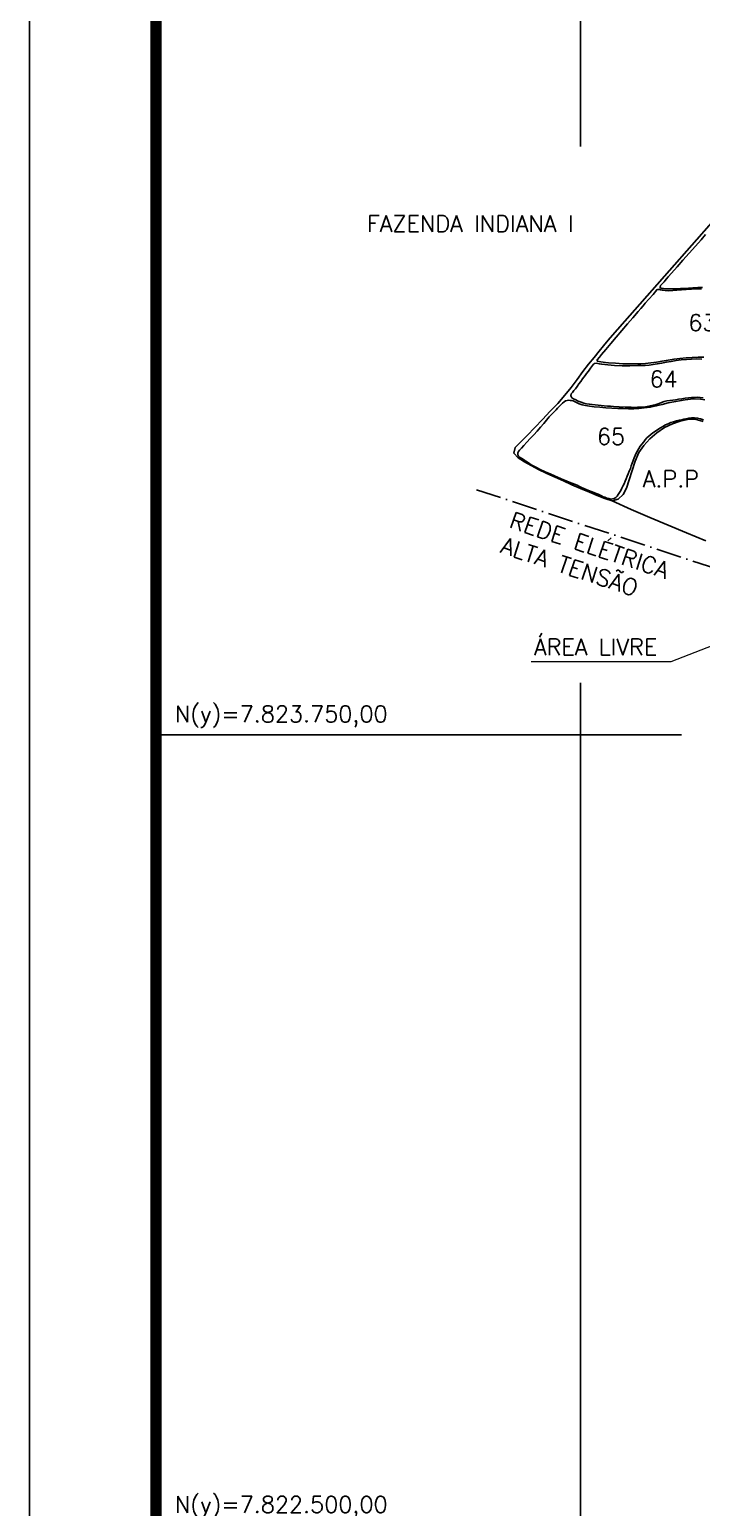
# Model space of a CAD drawing. Extents: x 730929 to 735129, y 7820181 to 7826121.
# Drawn here: x 730929 to 731992, y 7822528 to 7824865 of the extents above; entities that cross this region are included whole.
import ezdxf

# ---------------------------------------------------------------- set-up
doc = ezdxf.new("R2010")
doc.units = 0
doc.header["$MEASUREMENT"] = 0
doc.linetypes.add('LIN0', pattern=[0])
doc.linetypes.add('LIN3', pattern=[30, 20, -5, 0, -5])
for name, color, linetype in [('0114000475', 1, 'Continuous'), ('0114000475062', 5, 'Continuous'), ('0114000475063', 5, 'Continuous'), ('0114000475064', 5, 'Continuous'), ('0114000475065', 5, 'Continuous'), ('MALHA', 8, 'Continuous'), ('MARGEM', 5, 'Continuous'), ('PRESERVAÇÃO_PERMANENTE', 1, 'Continuous'), ('REDE_DE_LUZ', 6, 'LIN3'), ('TEXTO CONFRONTANTES', 7, 'Continuous'), ('TEXTO_NUN_TAL', 7, 'Continuous')]:
    doc.layers.add(name, color=color, linetype=linetype)
doc.layers.add('TEXTO_DIVERSOS', color=7, linetype='Continuous', lineweight=5)
doc.styles.add('Simplex', font='simplex.shx')

msp = doc.modelspace()

# ---------------------------------------------------------------- linework, layer by layer
at = {"layer": '0114000475'}
msp.add_lwpolyline([(732066.6, 7824626.4), (731850.7, 7824382), (731844.1, 7824374.1), (731836.8, 7824365.3), (731829.6, 7824356.4), (731821.6, 7824346.5), (731813, 7824335.8), (731804.1, 7824324.4), (731794.9, 7824312), (731785.4, 7824299.3), (731775.6, 7824286.9), (731764.2, 7824274.1), (731752.4, 7824261.5), (731740.3, 7824248.6), (731727.8, 7824235.8), (731715.9, 7824223.3), (731704.6, 7824212.1), (731696.7, 7824204.1), (731694.7, 7824195.5), (731701.6, 7824188.2), (731711.3, 7824181.8), (731722.1, 7824175.6), (731733.6, 7824169.7), (731746.7, 7824163.4), (731760, 7824157.2), (731773, 7824151.4), (731786.7, 7824145.4), (731800.1, 7824139.7), (731814.2, 7824133.6), (731826.6, 7824128.4), (731838.4, 7824123.6), (731850.3, 7824119.9), (731880.4, 7824106.5), (731909.8, 7824093.7), (731967.6, 7824069.3), (731998.6, 7824056.5)], dxfattribs=at)
at = {"layer": '0114000475062'}
msp.add_lwpolyline([(731993.3, 7824457.5), (731985.6, 7824457.1), (731978.1, 7824456.7), (731971.1, 7824456.3), (731964.7, 7824455.8), (731958.4, 7824455.5), (731952, 7824455), (731945.9, 7824455), (731941.1, 7824455), (731937.4, 7824455.1), (731934.4, 7824455.2), (731931.6, 7824455.5), (731929.1, 7824455.8), (731926.4, 7824456.7), (731926.1, 7824457.9), (731926.5, 7824460.3), (731928.2, 7824462.1), (731932.4, 7824466.3), (731934, 7824468.2), (731936, 7824470.8), (731939.1, 7824474.3), (731944.1, 7824480), (731953.1, 7824490.1), (731962.3, 7824500.4), (731972, 7824511.5), (731982, 7824522.4), (731991, 7824532.9), (731997.7, 7824540.9)], dxfattribs=at)
at = {"layer": '0114000475063'}
msp.add_lwpolyline([(731995.4, 7824347.2), (731986.1, 7824347.1), (731976.7, 7824346.7), (731967.1, 7824346), (731957.5, 7824345.2), (731948.1, 7824344.2), (731938.8, 7824342.6), (731929.3, 7824341), (731920.2, 7824339.2), (731911.4, 7824338), (731903.2, 7824337.3), (731895.6, 7824336.7), (731887.9, 7824336.4), (731880.6, 7824336.6), (731873.6, 7824336.6), (731867.2, 7824336.8), (731861.2, 7824337.1), (731855.3, 7824337.5), (731844.3, 7824338.3), (731839.8, 7824338.8), (731832.5, 7824339.6), (731829.7, 7824340.1), (731827.7, 7824340.7), (731826.7, 7824341), (731826.7, 7824342.8), (731830.2, 7824347.1), (731833.4, 7824351.2), (731840.4, 7824359.4), (731848.3, 7824368.7), (731856.6, 7824378.7), (731865.7, 7824389.1), (731874.5, 7824399.6), (731882.7, 7824409.3), (731891.4, 7824419.4), (731895.7, 7824424.2), (731899.5, 7824428.5), (731902.6, 7824432.3), (731908.4, 7824439), (731915.1, 7824446.4), (731920.9, 7824453.6), (731922.4, 7824454.3), (731924.9, 7824454), (731926.5, 7824453.7), (731929.6, 7824452.9), (731934.2, 7824452.3), (731940, 7824452.1), (731946.2, 7824452.5), (731952.7, 7824453), (731959.9, 7824453.6), (731967.5, 7824454.2), (731975.5, 7824454.7), (731991.7, 7824455.4)], dxfattribs=at)
at = {"layer": '0114000475064'}
msp.add_lwpolyline([(731994.2, 7824283), (731989.7, 7824283.3), (731985.2, 7824283.7), (731980.4, 7824283.6), (731975.6, 7824283.2), (731970.8, 7824282.7), (731965.7, 7824282.1), (731960.4, 7824281.4), (731955.4, 7824280.6), (731950.7, 7824279.8), (731946.2, 7824279.2), (731941.6, 7824278.8), (731936.9, 7824278), (731932.6, 7824277), (731928.4, 7824275.6), (731924.4, 7824273.7), (731919.9, 7824272.2), (731915.2, 7824271.4), (731910.5, 7824270.3), (731905.8, 7824269.1), (731900.6, 7824268.3), (731895.5, 7824268.2), (731890.4, 7824268), (731885.4, 7824267.7), (731880.4, 7824267.8), (731875.4, 7824267.8), (731870.6, 7824268.2), (731861.3, 7824268.7), (731852.1, 7824269.2), (731847.5, 7824269.5), (731842.7, 7824269.8), (731837.8, 7824270.3), (731832.8, 7824270.7), (731827.9, 7824271.2), (731823.2, 7824271.7), (731818.7, 7824272.2), (731814.3, 7824272.7), (731809.9, 7824273.5), (731805.4, 7824274.5), (731801, 7824276), (731796.7, 7824277.7), (731792.6, 7824279.5), (731789.1, 7824281.3), (731786.6, 7824282.9), (731785.2, 7824284.7), (731784.8, 7824286.7), (731785.5, 7824289), (731787.4, 7824291.5), (731789.5, 7824294.2), (731792, 7824297.3), (731794.7, 7824300.8), (731797.6, 7824304.8), (731800.7, 7824308.9), (731803.4, 7824312.7), (731805.4, 7824315.5), (731807.4, 7824318.3), (731809.9, 7824321.5), (731813, 7824325.2), (731816, 7824329.7), (731820.5, 7824336), (731822.3, 7824337.3), (731824.9, 7824337.6), (731827.7, 7824337.2), (731829.9, 7824336.8), (731833.8, 7824336), (731838.4, 7824335.6), (731843.3, 7824335.2), (731854, 7824334.2), (731866.3, 7824333.4), (731878.2, 7824333.4), (731890.7, 7824333.7), (731902.7, 7824334), (731908.8, 7824334.5), (731915, 7824335.3), (731921.7, 7824336.4), (731928.6, 7824337.8), (731935.8, 7824339), (731943.4, 7824340.3), (731951.3, 7824341.8), (731959.4, 7824342.9), (731967.6, 7824343.6), (731975.8, 7824344.1), (731984, 7824344.3), (731992, 7824344.2)], dxfattribs=at)
at = {"layer": '0114000475065'}
msp.add_lwpolyline([(731994.5, 7824247.9), (731990, 7824249.7), (731985.3, 7824250.9), (731980.5, 7824251.3), (731975.8, 7824251.1), (731971.4, 7824250.7), (731967.3, 7824249.8), (731963.7, 7824248.9), (731960.4, 7824248.2), (731956.5, 7824247.3), (731952.1, 7824246.3), (731947.5, 7824245.1), (731942.9, 7824243.6), (731938.6, 7824241.8), (731934.4, 7824239.9), (731930.5, 7824237.7), (731926.5, 7824235.3), (731922.6, 7824232.7), (731918.7, 7824230), (731914.8, 7824227.4), (731911.4, 7824224.7), (731908.1, 7824222.3), (731905.2, 7824219.4), (731902.7, 7824216.3), (731900.2, 7824213.1), (731897.4, 7824209.8), (731894.8, 7824206.3), (731892.4, 7824202.8), (731890.2, 7824199.2), (731888.4, 7824195.5), (731886.6, 7824191.4), (731884.9, 7824187.8), (731883.4, 7824183.8), (731881.7, 7824179.5), (731880.3, 7824175.2), (731879, 7824170.9), (731877.3, 7824166.8), (731875.6, 7824162.7), (731874.1, 7824158.7), (731872.4, 7824154.8), (731870.7, 7824150.8), (731869, 7824146.9), (731867.3, 7824143.3), (731865.7, 7824139.9), (731863.8, 7824136.5), (731861.9, 7824133.3), (731859.9, 7824130.2), (731857.9, 7824127.5), (731855.8, 7824125.2), (731853.3, 7824123.7), (731850.6, 7824122.9), (731847.9, 7824122.8), (731845.2, 7824123.4), (731842, 7824124.4), (731838.7, 7824125.5), (731835.9, 7824126.4), (731833.5, 7824127.6), (731831.1, 7824129), (731828.1, 7824130.4), (731825, 7824131.6), (731821.4, 7824133), (731812.9, 7824136.4), (731808.9, 7824138), (731805.2, 7824139.6), (731801.7, 7824141.1), (731798.4, 7824142.8), (731794.8, 7824144.5), (731790.8, 7824146.3), (731786.4, 7824148.1), (731782, 7824149.7), (731777.6, 7824151.5), (731773.2, 7824153.3), (731765, 7824157), (731758.8, 7824159.4), (731752.2, 7824162.5), (731744.3, 7824165.8), (731736.1, 7824169.6), (731729.4, 7824173.4), (731723.4, 7824176.6), (731720.2, 7824178.5), (731717.8, 7824179.9), (731713.7, 7824182.7), (731712, 7824183.9), (731708.5, 7824186.1), (731703.9, 7824189.2), (731702, 7824190.7), (731701, 7824192.5), (731700.9, 7824194.2), (731701.2, 7824196.1), (731702.1, 7824197.8), (731703.8, 7824200.1), (731706.6, 7824203.4), (731710.4, 7824207.5), (731715.3, 7824212.5), (731720.6, 7824218.3), (731726.2, 7824224.2), (731731.5, 7824230.2), (731736.9, 7824236.3), (731741.9, 7824242.1), (731746.4, 7824247.6), (731750.4, 7824252.7), (731758.8, 7824261.1), (731761.4, 7824263.7), (731763.8, 7824266.3), (731766.5, 7824269.1), (731770.2, 7824272.9), (731771.6, 7824274.2), (731774.1, 7824276.4), (731776.5, 7824278), (731779.1, 7824278.8), (731781.5, 7824278.9), (731783.9, 7824278.8), (731786.1, 7824278.5), (731788.3, 7824278), (731790.6, 7824277), (731793.8, 7824275.3), (731798, 7824273.5), (731802.8, 7824271.9), (731808, 7824270.7), (731814.3, 7824269.7), (731822, 7824268.6), (731830.6, 7824267.8), (731840.2, 7824267.1), (731849.9, 7824266.7), (731859.1, 7824266.2), (731867.8, 7824266), (731876.1, 7824265.4), (731884.3, 7824265.3), (731892.2, 7824266), (731900.9, 7824266.8), (731910.5, 7824268), (731920.1, 7824270), (731929.6, 7824272.5), (731938.9, 7824274.8), (731956.7, 7824277.9), (731965.5, 7824279.5), (731974.1, 7824280.6), (731982.2, 7824281.1), (731989.9, 7824280.8), (731996.9, 7824279.9)], dxfattribs=at)
at = {"layer": 'MALHA'}
for points in [[(731800, 7825920.9), (731800, 7824680.3)], [(731800, 7823832.1), (731800, 7820849.7)], [(731128.5, 7823750), (731959.8, 7823750)]]:
    msp.add_lwpolyline(points, dxfattribs=at)
at = {"layer": 'MARGEM', "color": 174, "linetype": 'LIN0'}
msp.add_line((730928.5, 7820180.9), (730928.5, 7826120.9), dxfattribs=at)
at = {"layer": 'MARGEM', "color": 174, "linetype": 'LIN0', "flags": 128}
msp.add_lwpolyline([(735128.5, 7820180.9), (735128.5, 7826120.9), (730928.5, 7826120.9), (730928.5, 7820180.9)], close=True, dxfattribs=at)
at = {"layer": 'MARGEM', "color": 174, "linetype": 'LIN0', "const_width": 18.2, "flags": 128}
msp.add_lwpolyline([(734928.5, 7820849.7), (734928.5, 7825920.9), (731128.5, 7825920.9), (731128.5, 7820849.7)], close=True, dxfattribs=at)
at = {"layer": 'PRESERVAÇÃO_PERMANENTE'}
msp.add_lwpolyline([(731994.1, 7824245.2), (731981.7, 7824249), (731969.5, 7824248.3), (731957.8, 7824245.7), (731945.5, 7824241.8), (731932.9, 7824235.9), (731920.8, 7824227.5), (731910, 7824218), (731900.2, 7824207.7), (731892.7, 7824196.2), (731886.8, 7824182.7), (731882, 7824167.9), (731877.1, 7824153.1), (731872.7, 7824140), (731867.5, 7824129.7), (731859.5, 7824122.7), (731850.3, 7824119.9), (731880.4, 7824106.5), (731909.8, 7824093.7), (731967.6, 7824069.3), (731998.6, 7824056.5)], dxfattribs=at)
at = {"layer": 'REDE_DE_LUZ', "ltscale": 2, "flags": 128}
msp.add_lwpolyline([(731635.5, 7824137.5), (733120.5, 7823648.6), (733151.1, 7823638.5)], dxfattribs=at)
at = {"layer": 'TEXTO_DIVERSOS'}
msp.add_lwpolyline([(731722, 7823866.1), (731943.7, 7823866.1), (732098.3, 7823926)], dxfattribs=at)

# ---------------------------------------------------------------- texts
at = {"layer": 'MALHA', "linetype": 'Continuous', "style": 'Simplex'}
for s, p in [('N(y)=7.823.750,00', (731158.5, 7823770)), ('N(y)=7.822.500,00', (731158.5, 7822520))]:
    msp.add_text(s, height=26, dxfattribs=at).set_placement(p)
at = {"layer": 'TEXTO CONFRONTANTES', "linetype": 'ByBlock', "style": 'Simplex'}
msp.add_text('FAZENDA INDIANA I', height=26, dxfattribs=at).set_placement((731462.6, 7824545.3))
at = {"layer": 'TEXTO_DIVERSOS', "linetype": 'Continuous', "style": 'Simplex'}
for s, p in [('A.P.P', (731898.6, 7824141.7, 716.8)), ('ÁREA LIVRE', (731726.6, 7823875.9))]:
    msp.add_text(s, height=26, dxfattribs=at).set_placement(p)
for s, p in [('REDE ELÉTRICA', (731685.8, 7824078.4, 716.8)), ('ALTA TENSÃO', (731671.8, 7824038.7))]:
    msp.add_text(s, height=26, rotation=341.7778, dxfattribs=at).set_placement(p)
at = {"layer": 'TEXTO_NUN_TAL', "linetype": 'Continuous', "style": 'Simplex'}
for s, p in [('63', (731970.8, 7824388.8, 716.8)), ('64', (731909.4, 7824299.7, 716.8)), ('65', (731826.1, 7824208.7, 716.8))]:
    msp.add_text(s, height=26, dxfattribs=at).set_placement(p)

doc.saveas('drawing.dxf')
